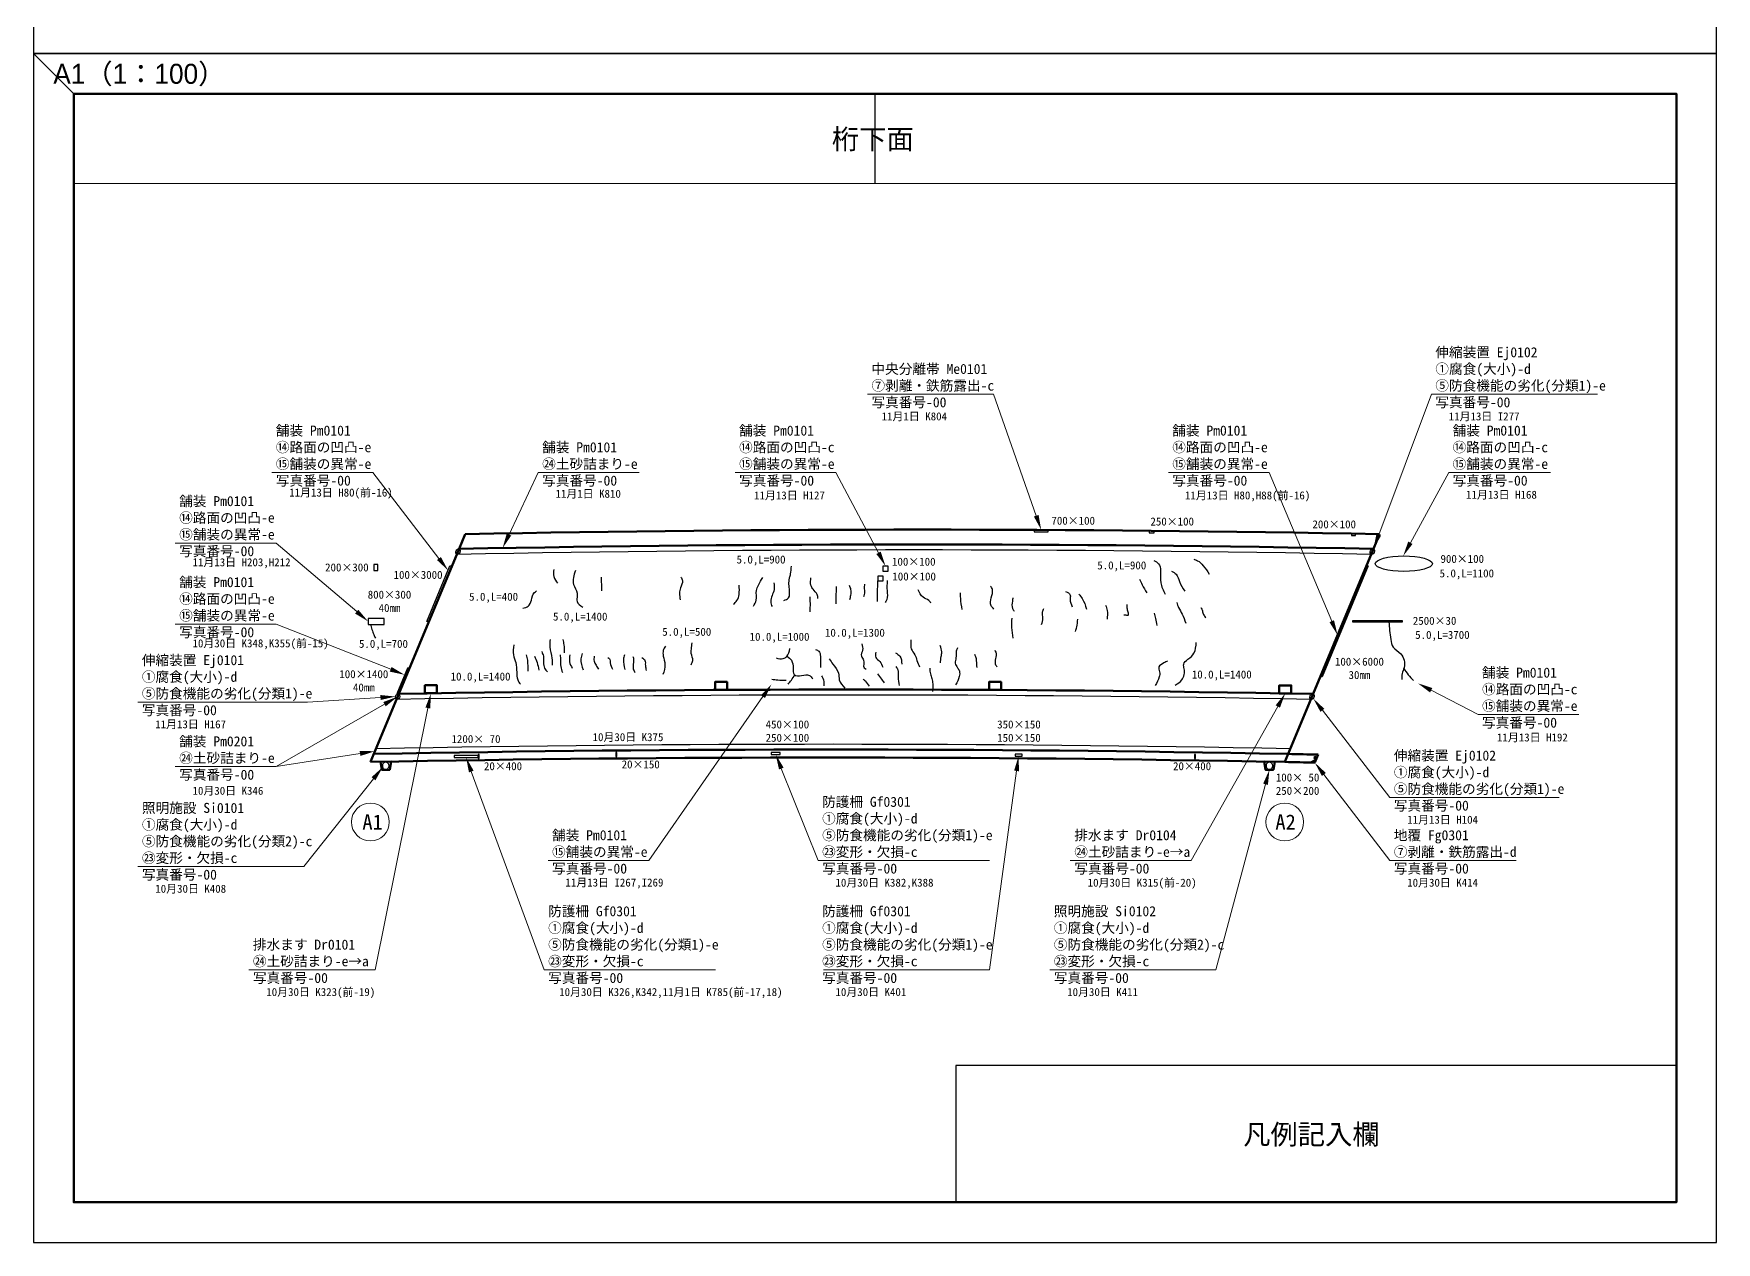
# Model space of a CAD drawing. Header units: millimetres. Extents: x 854378 to 938478, y -99630 to 91948.
# Drawn here: x 854378 to 938478, y -99630 to -39230 of the extents above; entities that cross this region are included whole.
import ezdxf
from ezdxf import colors
from ezdxf.entities.mleader import LeaderData, LeaderLine
from ezdxf.math import Vec2, Vec3

# ---------------------------------------------------------------- set-up
doc = ezdxf.new("R2010")
doc.units = ezdxf.units.MM
doc.layers.get('Defpoints').update_dxf_attribs({"color": 4})
for name, color, linetype, lineweight in [('D-MTR-FRAM', 7, 'Continuous', 13), ('D-STR', 1, 'Continuous', 50), ('D-STR-HTXT', 7, 'Continuous', 25), ('D-STR-TXT', 7, 'Continuous', 13), ('D-TTL', 2, 'Continuous', 140)]:
    doc.layers.add(name, color=color, linetype=linetype, lineweight=lineweight)
doc.styles.add('MSPゴシック', font='MS PGothic.ttf')
doc.styles.add('MSゴシック', font='MS Gothic.ttf')
doc.styles.get("Standard").update_dxf_attribs({"font": 'arial.ttf'})

msp = doc.modelspace()

# ---------------------------------------------------------------- linework, layer by layer
at = {"layer": 'D-MTR-FRAM'}
msp.add_lwpolyline([(856378, -46714), (856378, -97630), (936478, -97630), (936478, -46714)], close=True, dxfattribs=at)
at = {"layer": 'D-STR', "color": 0}
for p, q in [((875949, -64235), (875641, -64975)), ((921341, -64975), (921649, -64235)), ((875641, -64975), (872622, -72225)), ((918322, -72225), (921341, -64975)), ((872622, -72225), (871373, -75225)), ((917073, -75225), (918322, -72225)), ((871373, -75225), (871207, -75625)), ((916907, -75625), (917073, -75225)), ((918406, -75655), (918573, -75255))]:
    msp.add_line(p, q, dxfattribs=at)
for points in [[(873929, -72195), (874529, -72195), (874529, -71795), (873929, -71795)], [(888433, -72024), (889033, -72024), (889033, -71624), (888433, -71624)], [(902133, -72025), (902733, -72025), (902733, -71625), (902133, -71625)], [(916628, -72199), (917228, -72199), (917228, -71799), (916628, -71799)], [(871706, -75616), (871773, -76016), (872173, -76016), (872241, -75606)], [(915872, -75606), (915940, -76016), (916340, -76016), (916407, -75616)]]:
    msp.add_lwpolyline(points, close=True, dxfattribs=at)
for centre, radius, start, end in [((898491, -1247289), 1182534, 88.89281, 91.10719), ((898799, -1246549), 1182534, 88.89281, 91.10719), ((895472, -1254539), 1182534, 88.89281, 91.10719), ((894057, -1258011), 1182606, 88.892877, 91.107123), ((894223, -1257539), 1182534, 88.89281, 91.10719), ((894057, -1258011), 1182606, 88.820204, 88.892877), ((894223, -1257611), 1182606, 88.820204, 88.892877)]:
    msp.add_arc(centre, radius, start, end, dxfattribs=at)
at = {"layer": 'D-STR-HTXT', "color": 1}
for p, q in [((921225, -65252), (921341, -64975)), ((918207, -72502), (918322, -72225)), ((871373, -75225), (871488, -74948)), ((918445, -75563), (918281, -75653)), ((918364, -75430), (918452, -75382))]:
    msp.add_line(p, q, dxfattribs=at)
for points in [[(904385, -64129), (905085, -64129), (905085, -64029), (904385, -64029)], [(910129, -64170), (910379, -64170), (910379, -64070), (910129, -64070)], [(920238, -64311), (920438, -64311), (920438, -64211), (920238, -64211)], [(871584, -66052), (871584, -65752), (871384, -65752), (871384, -66052)], [(875184, -65831), (875284, -65831), (874131, -68600), (874031, -68600)], [(896569, -66581), (896829, -66581), (896829, -66333), (896569, -66333)], [(896824, -66085), (897085, -66085), (897085, -65837), (896824, -65837)], [(920984, -65831), (921084, -65831), (918778, -71370), (918678, -71370)], [(871095, -68750), (871895, -68750), (871895, -68450), (871095, -68450)], [(920293, -68625), (922793, -68625), (922793, -68575), (920293, -68575)], [(875391, -75399), (876591, -75399), (876591, -75299), (875391, -75299)], [(876591, -75249), (876591, -75449), (876641, -75449), (876641, -75249)], [(883473, -75158), (883473, -75358), (883523, -75358), (883523, -75158)], [(891242, -75257), (891692, -75257), (891692, -75157), (891242, -75157)], [(903429, -75332), (903779, -75332), (903779, -75232), (903429, -75232)], [(912390, -75249), (912390, -75449), (912440, -75449), (912440, -75249)], [(918406, -75655), (918156, -75650), (918483, -75471)], [(918376, -75452), (918464, -75404), (918440, -75360), (918352, -75408)]]:
    msp.add_lwpolyline(points, close=True, dxfattribs=at)
for points in [[(921225, -65252, 0.009662), (875525, -65252), (875641, -64975)], [(918207, -72502, 0.009662), (872507, -72502), (872622, -72225)], [(871488, -74948, -0.009662), (917188, -74948), (917073, -75225)]]:
    msp.add_lwpolyline(points, format="xyb", dxfattribs=at)
msp.add_lwpolyline([(872622, -72225), (873160, -70933), (873060, -70933), (872522, -72225), (872622, -72225)], dxfattribs=at)
for centre in [(898491, -1247289), (895472, -1254539), (894223, -1257539)]:
    msp.add_arc(centre, 1182534, 88.89281, 91.10719, dxfattribs=at)
for centre, major_axis, ratio in [((875583, -65114), (58, 138), 0.666667), ((921283, -65114), (58, 138), 0.666667), ((922858, -65716), (-1426, 0), 0.269841), ((872564, -72364), (58, 138), 0.666667), ((918264, -72364), (58, 138), 0.666667), ((871973, -75813), (0, 202), 0.740747), ((916140, -75813), (0, 202), 0.740747)]:
    msp.add_ellipse(centre, major_axis=major_axis, ratio=ratio, dxfattribs=at)
for points, knots in [([(910369, -65553), (910456, -65599), (910655, -65707), (910733, -66156), (910646, -66681), (910833, -67055), (910928, -67246)], [0, 0, 0, 0, 280.875518, 650.93792, 1245.520689, 1866.349486, 1866.349486, 1866.349486, 1866.349486]), ([(912357, -65497), (912420, -65517), (912607, -65576), (912879, -65841), (913042, -66090), (913136, -66233)], [0, 0, 0, 0, 197.992037, 583.16375, 1096.869281, 1096.869281, 1096.869281, 1096.869281]), ([(880370, -65999), (880359, -66123), (880335, -66380), (880488, -66589), (880566, -66696)], [0, 0, 0, 0, 361.79376, 746.751852, 746.751852, 746.751852, 746.751852]), ([(881451, -66056), (881374, -66297), (881246, -66693), (881578, -67121), (881525, -67418), (881534, -67700), (881700, -67805), (881822, -67883)], [0, 0, 0, 0, 707.781218, 1166.660875, 1452.831688, 1589.223313, 1983.579255, 1983.579255, 1983.579255, 1983.579255]), ([(882746, -66384), (882747, -66470), (882750, -66696), (882756, -66923), (882760, -67065)], [0, 0, 0, 0, 255.107567, 680.41505, 680.41505, 680.41505, 680.41505]), ([(886726, -66387), (886761, -66444), (886868, -66615), (886692, -66889), (886647, -67212), (886676, -67412), (886692, -67523)], [0, 0, 0, 0, 190.573244, 571.797001, 839.603918, 1173.151315, 1173.151315, 1173.151315, 1173.151315]), ([(890350, -67839), (890410, -67742), (890557, -67503), (890451, -67114), (890614, -66737), (890742, -66535), (890819, -66413)], [0, 0, 0, 0, 331.289498, 814.604845, 1101.195521, 1534.037749, 1534.037749, 1534.037749, 1534.037749]), ([(891863, -67556), (891960, -67522), (892199, -67440), (892132, -66925), (892110, -66545), (892238, -66164), (892244, -65969), (892249, -65837)], [0, 0, 0, 0, 278.194919, 688.248375, 1294.072954, 1481.423077, 1876.374288, 1876.374288, 1876.374288, 1876.374288]), ([(893578, -67456), (893571, -67387), (893551, -67204), (893337, -67037), (893188, -66753), (893209, -66547), (893222, -66418)], [0, 0, 0, 0, 202.075947, 535.723231, 759.383555, 1138.327716, 1138.327716, 1138.327716, 1138.327716]), ([(911250, -66092), (911335, -66136), (911544, -66244), (911643, -66673), (911811, -66938), (911907, -67091)], [0, 0, 0, 0, 275.763449, 678.658332, 1223.545395, 1223.545395, 1223.545395, 1223.545395]), ([(878821, -67939), (878922, -67918), (879140, -67873), (879273, -67515), (879321, -67209), (879470, -67103), (879503, -67080)], [0, 0, 0, 0, 291.077442, 627.917175, 1047.527451, 1165.214892, 1165.214892, 1165.214892, 1165.214892]), ([(889354, -67742), (889416, -67686), (889562, -67556), (889668, -67209), (889645, -66947), (889631, -66796)], [0, 0, 0, 0, 245.951677, 580.309682, 1033.668856, 1033.668856, 1033.668856, 1033.668856]), ([(891373, -66667), (891386, -66785), (891410, -67009), (891281, -67309), (891182, -67599), (891254, -67778), (891287, -67859)], [0, 0, 0, 0, 347.711357, 663.102873, 971.164215, 1224.363578, 1224.363578, 1224.363578, 1224.363578]), ([(894486, -66854), (894484, -66935), (894478, -67223), (894472, -67510), (894467, -67717)], [0, 0, 0, 0, 242.330441, 863.300291, 863.300291, 863.300291, 863.300291]), ([(895169, -67505), (895188, -67435), (895231, -67273), (895250, -67027), (895182, -66873), (895154, -66808)], [0, 0, 0, 0, 216.859555, 504.627335, 715.602286, 715.602286, 715.602286, 715.602286]), ([(895898, -66733), (895894, -66813), (895886, -66989), (895912, -67207), (895867, -67333), (895854, -67368)], [0, 0, 0, 0, 242.330441, 530.096696, 640.36599, 640.36599, 640.36599, 640.36599]), ([(896547, -67610), (896548, -67524), (896556, -67181), (896563, -66838), (896569, -66581)], [0, 0, 0, 0, 257.475712, 1029.901326, 1029.901326, 1029.901326, 1029.901326]), ([(897039, -66560), (897027, -66730), (897006, -67039), (897076, -67429), (896970, -67600), (896940, -67649)], [0, 0, 0, 0, 514.951425, 939.028172, 1108.386917, 1108.386917, 1108.386917, 1108.386917]), ([(899234, -67681), (899198, -67638), (899090, -67508), (898761, -67414), (898650, -67163), (898586, -67020)], [0, 0, 0, 0, 166.256289, 501.745452, 945.954326, 945.954326, 945.954326, 945.954326]), ([(900686, -67168), (900687, -67261), (900691, -67543), (900739, -67821), (900771, -68007)], [0, 0, 0, 0, 279.490246, 844.622292, 844.622292, 844.622292, 844.622292]), ([(902374, -67983), (902318, -67931), (902159, -67786), (902231, -67404), (902354, -67065), (902241, -66887), (902208, -66833)], [0, 0, 0, 0, 218.452045, 615.072559, 1043.349369, 1227.441039, 1227.441039, 1227.441039, 1227.441039]), ([(905949, -67103), (906053, -67152), (906230, -67235), (906143, -67564), (906231, -67747), (906289, -67866)], [0, 0, 0, 0, 296.393169, 503.770169, 892.610846, 892.610846, 892.610846, 892.610846]), ([(906614, -67235), (906675, -67309), (906858, -67527), (906942, -67802), (906998, -67984)], [0, 0, 0, 0, 284.62268, 848.736579, 848.736579, 848.736579, 848.736579]), ([(909655, -66484), (909696, -66580), (909797, -66818), (909931, -67040), (910011, -67173)], [0, 0, 0, 0, 311.461413, 776.440711, 776.440711, 776.440711, 776.440711]), ([(893171, -67371), (893175, -67478), (893184, -67730), (893175, -67983), (893170, -68129)], [0, 0, 0, 0, 318.417726, 757.641269, 757.641269, 757.641269, 757.641269]), ([(903313, -67415), (903307, -67473), (903290, -67652), (903245, -67906), (903354, -68049), (903386, -68093)], [0, 0, 0, 0, 176.887772, 544.423135, 703.351464, 703.351464, 703.351464, 703.351464]), ([(904852, -67965), (904822, -68025), (904749, -68173), (904840, -68457), (904771, -68661), (904733, -68773)], [0, 0, 0, 0, 195.14537, 481.952603, 828.728202, 828.728202, 828.728202, 828.728202]), ([(907951, -67797), (907985, -67881), (908074, -68104), (908044, -68345), (908025, -68495)], [0, 0, 0, 0, 267.060345, 711.43898, 711.43898, 711.43898, 711.43898]), ([(908867, -68273), (908896, -68272), (908968, -68268), (909129, -68318), (909078, -68138), (909027, -67990), (909031, -67835), (909033, -67753)], [0, 0, 0, 0, 92.411815, 236.083026, 317.951937, 528.681984, 766.309085, 766.309085, 766.309085, 766.309085]), ([(911505, -67659), (911534, -67745), (911603, -67947), (911817, -68257), (911907, -68528), (911957, -68681)], [0, 0, 0, 0, 270.75513, 637.11497, 1120.032199, 1120.032199, 1120.032199, 1120.032199]), ([(912718, -67908), (912744, -67960), (912801, -68073), (912832, -68267), (912917, -68373), (912957, -68424)], [0, 0, 0, 0, 174.488965, 380.05488, 573.32874, 573.32874, 573.32874, 573.32874]), ([(871220, -68750), (871226, -68791), (871239, -68879), (871303, -69044), (871358, -69239), (871427, -69378), (871457, -69439)], [0, 0, 0, 0, 123.936098, 265.311251, 528.213582, 730.703501, 730.703501, 730.703501, 730.703501]), ([(903261, -68443), (903253, -68600), (903235, -68935), (903286, -69266), (903313, -69443)], [0, 0, 0, 0, 470.068758, 1003.979961, 1003.979961, 1003.979961, 1003.979961]), ([(906455, -69099), (906479, -69026), (906543, -68830), (906552, -68623), (906557, -68494)], [0, 0, 0, 0, 229.965136, 616.232414, 616.232414, 616.232414, 616.232414]), ([(910375, -68188), (910398, -68278), (910453, -68479), (910489, -68684), (910510, -68799)], [0, 0, 0, 0, 276.738295, 625.397122, 625.397122, 625.397122, 625.397122]), ([(922114, -68625), (922133, -68912), (922161, -69333), (922290, -69955), (922829, -70201), (922954, -70800), (922750, -71197), (922758, -71403), (922762, -71504)], [0, 0, 0, 0, 877.348256, 1286.49056, 1790.764058, 2499.475143, 2812.118343, 3107.66294, 3107.66294, 3107.66294, 3107.66294]), ([(878374, -69778), (878355, -69944), (878321, -70247), (878502, -70682), (878521, -71102), (878522, -71492), (878654, -71666), (878708, -71736)], [0, 0, 0, 0, 491.188937, 898.03644, 1378.272896, 1758.312997, 2018.816781, 2018.816781, 2018.816781, 2018.816781]), ([(880188, -69499), (880178, -69625), (880154, -69943), (880301, -70363), (880293, -70671), (880290, -70787)], [0, 0, 0, 0, 375.614621, 950.786289, 1297.808988, 1297.808988, 1297.808988, 1297.808988]), ([(880824, -69498), (880844, -69590), (880891, -69809), (880895, -70034), (880896, -70165)], [0, 0, 0, 0, 280.515308, 671.64597, 671.64597, 671.64597, 671.64597]), ([(887235, -70772), (887275, -70697), (887374, -70517), (887224, -70253), (887256, -69956), (887274, -69776), (887286, -69667)], [0, 0, 0, 0, 240.656329, 585.529989, 802.88498, 1130.049342, 1130.049342, 1130.049342, 1130.049342]), ([(895769, -69727), (895798, -69830), (895856, -70033), (895671, -70330), (895952, -70561), (895791, -70883), (895950, -70964), (895989, -70983)], [0, 0, 0, 0, 313.841345, 620.155536, 853.566062, 1229.769204, 1348.90321, 1348.90321, 1348.90321, 1348.90321]), ([(898216, -69514), (898214, -69581), (898209, -69733), (898218, -70012), (898439, -70244), (898520, -70569), (898601, -70769), (898644, -70875)], [0, 0, 0, 0, 200.909898, 459.213508, 803.900648, 1107.502623, 1451.788852, 1451.788852, 1451.788852, 1451.788852]), ([(911435, -71779), (911559, -71704), (911850, -71528), (911929, -71081), (911807, -70697), (912105, -70469), (912446, -70192), (912470, -69846), (912483, -69650)], [0, 0, 0, 0, 418.907672, 988.100106, 1211.015759, 1535.520322, 1962.857731, 2517.570512, 2517.570512, 2517.570512, 2517.570512]), ([(879000, -70269), (879019, -70360), (879076, -70632), (879081, -70910), (879083, -71094)], [0, 0, 0, 0, 280.513127, 831.200838, 831.200838, 831.200838, 831.200838]), ([(879403, -70335), (879454, -70440), (879562, -70662), (879600, -70905), (879620, -71033)], [0, 0, 0, 0, 349.165568, 734.666837, 734.666837, 734.666837, 734.666837]), ([(879770, -70112), (879802, -70183), (879922, -70440), (879797, -70851), (879998, -71059), (880052, -71115)], [0, 0, 0, 0, 233.418777, 844.472667, 1070.206469, 1070.206469, 1070.206469, 1070.206469]), ([(880692, -70276), (880702, -70358), (880726, -70549), (880700, -70852), (880769, -71059), (880803, -71160)], [0, 0, 0, 0, 247.290673, 579.880621, 895.419579, 895.419579, 895.419579, 895.419579]), ([(881169, -70272), (881154, -70389), (881125, -70626), (881241, -70834), (881299, -70939)], [0, 0, 0, 0, 346.722947, 695.889901, 695.889901, 695.889901, 695.889901]), ([(881792, -70198), (881764, -70289), (881680, -70563), (881780, -70839), (881847, -71023)], [0, 0, 0, 0, 280.513127, 844.697912, 844.697912, 844.697912, 844.697912]), ([(882397, -70341), (882385, -70425), (882363, -70586), (882489, -70790), (882563, -70918), (882600, -70981)], [0, 0, 0, 0, 245.594469, 471.755331, 692.320938, 692.320938, 692.320938, 692.320938]), ([(883081, -70402), (883112, -70421), (883206, -70481), (883167, -70731), (883258, -70889), (883313, -70987)], [0, 0, 0, 0, 103.306845, 314.736485, 647.776281, 647.776281, 647.776281, 647.776281]), ([(883900, -70274), (883883, -70346), (883826, -70589), (883881, -70835), (883920, -71009)], [0, 0, 0, 0, 220.357641, 741.642057, 741.642057, 741.642057, 741.642057]), ([(884324, -70347), (884342, -70404), (884407, -70609), (884279, -70907), (884398, -71099), (884434, -71155)], [0, 0, 0, 0, 177.940047, 639.908681, 834.390568, 834.390568, 834.390568, 834.390568]), ([(884776, -70402), (884838, -70446), (884974, -70544), (884930, -70809), (884976, -70970), (884998, -71050)], [0, 0, 0, 0, 211.509394, 466.543846, 717.040541, 717.040541, 717.040541, 717.040541]), ([(885959, -69838), (885912, -69908), (885813, -70057), (885844, -70388), (885982, -70780), (885883, -71089), (885829, -71258)], [0, 0, 0, 0, 243.047061, 523.943974, 950.286334, 1465.482406, 1465.482406, 1465.482406, 1465.482406]), ([(891484, -70427), (891605, -70460), (891795, -70512), (892099, -70324), (892146, -70107), (892178, -69959)], [0, 0, 0, 0, 356.483009, 561.2455, 990.861868, 990.861868, 990.861868, 990.861868]), ([(892034, -70335), (892115, -70399), (892308, -70552), (892345, -70898), (892329, -71336), (892779, -71324), (893122, -71223), (893265, -71397), (893320, -71463)], [0, 0, 0, 0, 298.477616, 709.740566, 1024.369142, 1392.858603, 1781.737732, 2020.321533, 2020.321533, 2020.321533, 2020.321533]), ([(893459, -70006), (893521, -70029), (893672, -70083), (893715, -70463), (893709, -70728), (893705, -70907)], [0, 0, 0, 0, 183.892937, 452.501201, 1009.869364, 1009.869364, 1009.869364, 1009.869364]), ([(894144, -70469), (894200, -70559), (894349, -70800), (894647, -71106), (894601, -71593), (894798, -71808), (894917, -71938)], [0, 0, 0, 0, 321.787712, 856.360138, 1188.282049, 1687.430313, 1687.430313, 1687.430313, 1687.430313]), ([(896474, -70144), (896455, -70236), (896417, -70430), (896708, -70595), (896777, -70788), (896814, -70891)], [0, 0, 0, 0, 255.703507, 539.941039, 862.870946, 862.870946, 862.870946, 862.870946]), ([(897460, -70174), (897539, -70221), (897741, -70344), (897758, -70588), (897768, -70738)], [0, 0, 0, 0, 261.313962, 677.83273, 677.83273, 677.83273, 677.83273]), ([(899699, -70679), (899707, -70573), (899720, -70387), (899794, -70094), (899723, -69914), (899681, -69811)], [0, 0, 0, 0, 320.804742, 559.821156, 883.488879, 883.488879, 883.488879, 883.488879]), ([(900550, -69927), (900527, -69978), (900456, -70133), (900508, -70399), (900396, -70693), (900548, -70899), (900677, -71102), (900646, -71429), (900529, -71642), (900456, -71775)], [0, 0, 0, 0, 165.106858, 504.064937, 780.167012, 1030.16578, 1218.76707, 1493.498548, 1949.320427, 1949.320427, 1949.320427, 1949.320427]), ([(901396, -70238), (901415, -70275), (901471, -70380), (901494, -70610), (901504, -70794), (901510, -70900)], [0, 0, 0, 0, 122.881438, 356.363923, 678.060381, 678.060381, 678.060381, 678.060381]), ([(902418, -70031), (902434, -70068), (902495, -70203), (902465, -70442), (902398, -70710), (902497, -70829), (902537, -70876)], [0, 0, 0, 0, 119.062238, 439.581534, 705.312862, 883.164913, 883.164913, 883.164913, 883.164913]), ([(911048, -70577), (910992, -70610), (910845, -70695), (910543, -70828), (910682, -71126), (910634, -71450), (910511, -71665), (910432, -71802)], [0, 0, 0, 0, 204.75702, 529.30874, 769.110133, 1034.669294, 1502.871628, 1502.871628, 1502.871628, 1502.871628]), ([(892085, -71739), (892141, -71673), (892265, -71528), (892366, -71367), (892421, -71279)], [0, 0, 0, 0, 260.444237, 570.105413, 570.105413, 570.105413, 570.105413]), ([(893751, -71328), (893773, -71361), (893870, -71506), (893869, -71686), (893868, -71824)], [0, 0, 0, 0, 119.097192, 516.963008, 516.963008, 516.963008, 516.963008]), ([(895832, -71473), (895865, -71507), (895977, -71621), (896075, -71747), (896144, -71836)], [0, 0, 0, 0, 142.118227, 479.006394, 479.006394, 479.006394, 479.006394]), ([(896898, -71669), (896857, -71610), (896750, -71457), (896638, -71307), (896570, -71215)], [0, 0, 0, 0, 215.586908, 560.900332, 560.900332, 560.900332, 560.900332]), ([(897473, -70860), (897512, -70913), (897619, -71064), (897555, -71408), (897607, -71663), (897636, -71804)], [0, 0, 0, 0, 192.684845, 540.192101, 974.151448, 974.151448, 974.151448, 974.151448]), ([(899163, -70941), (899167, -71038), (899173, -71215), (899287, -71460), (899322, -71760), (899310, -71977), (899303, -72104)], [0, 0, 0, 0, 285.450973, 528.122124, 796.870926, 1180.42771, 1180.42771, 1180.42771, 1180.42771]), ([(922858, -70953), (922927, -71060), (923068, -71279), (923251, -71463), (923345, -71557)], [0, 0, 0, 0, 381.176891, 778.021033, 778.021033, 778.021033, 778.021033]), ([(891267, -71493), (891366, -71504), (891603, -71530), (891842, -71538), (891981, -71543)], [0, 0, 0, 0, 297.966922, 715.1945, 715.1945, 715.1945, 715.1945])]:
    msp.add_open_spline(points, degree=3, knots=knots, dxfattribs=at)
at = {"layer": 'D-STR-TXT'}
for centre in [(871207, -78625), (916907, -78625)]:
    msp.add_circle(centre, 945, dxfattribs=at)
at = {"layer": 'D-TTL', "linetype": 'Continuous'}
msp.add_lwpolyline([(856378, -42230), (936478, -42230), (936478, -97630), (856378, -97630)], close=True, dxfattribs=at)
at = {"layer": 'Defpoints'}
for p, q in [((854378, -40230), (856378, -42230)), ((896428, -46714), (896428, -42230))]:
    msp.add_line(p, q, dxfattribs=at)
at = {"layer": 'Defpoints', "linetype": 'Continuous'}
for points in [[(854378, -40230), (938478, -40230), (938478, 19170), (854378, 19170)], [(854378, -99630), (938478, -99630), (938478, -40230), (854378, -40230)]]:
    msp.add_lwpolyline(points, close=True, dxfattribs=at)
at = {"layer": 'Defpoints'}
msp.add_lwpolyline([(900464, -97630), (936478, -97630), (936478, -90800), (900464, -90800)], close=True, dxfattribs=at)

# ---------------------------------------------------------------- texts
at = {"layer": 'D-STR-HTXT', "color": 1, "char_height": 500, "attachment_point": 7, "style": 'MSゴシック'}
for s, heights, insert in [('伸縮装置 Ej0102\\P①腐食(大小)-d\\P⑤防食機能の劣化(分類1)-e\\P写真番号-00', [5267], (924433, -57956)), ('中央分離帯 Me0101\\P⑦剥離・鉄筋露出-c\\P写真番号-00', [5267], (896250, -57956)), ('舗装 Pm0101\\P⑭路面の凹凸-e\\P⑮舗装の異常-e\\P写真番号-00', [3329], (866481, -61870)), ('舗装 Pm0101\\P⑭路面の凹凸-c\\P⑮舗装の異常-e\\P写真番号-00', [3329], (889635, -61870)), ('舗装 Pm0101\\P⑭路面の凹凸-e\\P⑮舗装の異常-e\\P写真番号-00', [3329], (911285, -61870)), ('舗装 Pm0101\\P⑭路面の凹凸-c\\P⑮舗装の異常-e\\P写真番号-00', [3329], (925296, -61870)), ('舗装 Pm0101\\P㉔土砂詰まり-e\\P写真番号-00', [3329], (879792, -61870)), ('舗装 Pm0101\\P⑭路面の凹凸-e\\P⑮舗装の異常-e\\P写真番号-00', [3329], (861651, -65396)), ('舗装 Pm0101\\P⑭路面の凹凸-e\\P⑮舗装の異常-e\\P写真番号-00', [3329], (861651, -69446)), ('伸縮装置 Ej0101\\P①腐食(大小)-d\\P⑤防食機能の劣化(分類1)-e\\P写真番号-00', [5267], (859785, -73343)), ('舗装 Pm0101\\P⑭路面の凹凸-c\\P⑮舗装の異常-e\\P写真番号-00', [3329], (926766, -73965)), ('舗装 Pm0201\\P㉔土砂詰まり-e\\P写真番号-00', [3329], (861651, -76567)), ('伸縮装置 Ej0102\\P①腐食(大小)-d\\P⑤防食機能の劣化(分類1)-e\\P写真番号-00', [5267], (922359, -78110)), ('防護柵 Gf0301\\P①腐食(大小)-d\\P⑤防食機能の劣化(分類1)-e\\P㉓変形・欠損-c\\P写真番号-00', [5267], (893784, -81257)), ('照明施設 Si0101\\P①腐食(大小)-d\\P⑤防食機能の劣化(分類2)-c\\P㉓変形・欠損-c\\P写真番号-00', [5267], (859789, -81561)), ('舗装 Pm0101\\P⑮舗装の異常-e\\P写真番号-00', [3329], (880287, -81257)), ('地覆 Fg0301\\P⑦剥離・鉄筋露出-d\\P写真番号-00', [5267], (922359, -81257)), ('防護柵 Gf0301\\P①腐食(大小)-d\\P⑤防食機能の劣化(分類1)-e\\P㉓変形・欠損-c\\P写真番号-00', [5267], (880091, -86723)), ('防護柵 Gf0301\\P①腐食(大小)-d\\P⑤防食機能の劣化(分類1)-e\\P㉓変形・欠損-c\\P写真番号-00', [5267], (893784, -86723)), ('照明施設 Si0102\\P①腐食(大小)-d\\P⑤防食機能の劣化(分類2)-c\\P㉓変形・欠損-c\\P写真番号-00', [5267], (905365, -86723))]:
    msp.add_mtext_dynamic_manual_height_columns(s, width=12067.7, gutter_width=50, heights=heights, dxfattribs=dict(at, insert=insert))
at = {"layer": 'D-STR-HTXT', "color": 5, "char_height": 500, "attachment_point": 7, "style": 'MSゴシック'}
for s, insert in [('排水ます Dr0104\\P㉔土砂詰まり-e→a\\P写真番号-00', (906390, -81257)), ('排水ます Dr0101\\P㉔土砂詰まり-e→a\\P写真番号-00', (865336, -86723))]:
    msp.add_mtext_dynamic_manual_height_columns(s, width=12067.7, gutter_width=50, heights=[5267], dxfattribs=dict(at, insert=insert))
at = {"layer": 'D-STR-TXT'}
for s, height, style, p in [('桁下面', 1000, 'MSPゴシック', (894274, -44998)), ('A1', 750, 'MSゴシック', (870807, -79000)), ('A2', 750, 'MSゴシック', (916438, -79000))]:
    msp.add_text(s, height=height, dxfattribs=dict(at, style=style)).set_placement(p)
at = {"layer": 'D-STR-TXT', "color": 1, "char_height": 400, "attachment_point": 5, "style": 'MSゴシック'}
for s, insert in [('700×100', (906334, -63571)), ('250×100', (911282, -63612)), ('200×100', (919379, -63753)), ('5.0,L=900', (890732, -65560)), ('100×100', (898366, -65620)), ('900×100', (925779, -65480)), ('200×300', (870032, -65907)), ('100×3000', (873589, -66278)), ('100×100', (898383, -66359)), ('5.0,L=900', (908761, -65853)), ('5.0,L=1100', (926005, -66252)), ('800×300\\P40mm', (872162, -67600)), ('5.0,L=400', (877365, -67419)), ('5.0,L=1400', (881695, -68412)), ('5.0,L=500', (887019, -69171)), ('2500×30', (924396, -68574)), ('5.0,L=700', (871860, -69773)), ('10.0,L=1000', (891657, -69419)), ('10.0,L=1300', (895423, -69217)), ('5.0,L=3700', (924786, -69326)), ('100×6000\\P30mm', (920639, -70949)), ('100×1400\\P40mm', (870879, -71573)), ('10.0,L=1400', (876714, -71408)), ('10.0,L=1400', (913759, -71306)), ('450×100\\P250×100', (892050, -74086)), ('350×150\\P150×150', (903622, -74086)), ('1200× 70', (876486, -74482)), ('20×400', (877836, -75839)), ('20×150', (884718, -75749)), ('20×400', (912275, -75839)), ('100× 50\\P250×200', (917548, -76738))]:
    msp.add_mtext_dynamic_manual_height_columns(s, width=9073.14, gutter_width=50, heights=[0], dxfattribs=dict(at, insert=insert))
at = {"layer": 'Defpoints', "style": 'MSPゴシック'}
for s, p in [('A1（1：100）', (855361, -41736)), ('凡例記入欄', (914829, -94735))]:
    msp.add_text(s, height=1000, dxfattribs=at).set_placement(p)
at = {"layer": 'Defpoints', "char_height": 400, "attachment_point": 1, "style": 'MSゴシック'}
for s, width, insert in [('11月1日 K804', 9073.14, (896759, -58155)), ('11月13日 I277', 9073.14, (925100, -58155)), ('11月13日 H80(前-16)', 9073.14, (867148, -61961)), ('11月1日 K810', 9073.14, (880458, -62021)), ('11月13日 H127', 9073.14, (890383, -62104)), ('11月13日 H80,H88(前-16)', 9073.14, (911919, -62104)), ('11月13日 H168', 9073.14, (925967, -62069)), ('11月13日 H203,H212', 9073.14, (862317, -65446)), ('10月30日 K348,K355(前-15)', 9073.14, (862317, -69496)), ('11月13日 H167', 9073.14, (860452, -73542)), ('10月30日 K375', 9073.14, (882312, -74183)), ('11月13日 H192', 9073.14, (927514, -74199)), ('10月30日 K346', 9073.14, (862317, -76863)), ('11月13日 H104', 9073.14, (923026, -78309)), ('11月13日 I267,I269', 9073.14, (880953, -81449)), ('10月30日 K382,K388', 9073.14, (894451, -81456)), ('10月30日 K315(前-20)', 9073.14, (907057, -81456)), ('10月30日 K414', 9073.14, (923026, -81456)), ('10月30日 K408', 9073.14, (860456, -81760)), ('10月30日 K323(前-19)', 9073.14, (866003, -86922)), ('10月30日 K326,K342,11月1日 K785(前-17,18)', 10645.57, (880643, -86922)), ('10月30日 K401', 9073.14, (894451, -86922)), ('10月30日 K411', 9073.14, (906032, -86922))]:
    msp.add_mtext_dynamic_manual_height_columns(s, width=width, gutter_width=50, heights=[0], dxfattribs=dict(at, insert=insert))

# ---------------------------------------------------------------- leaders
at = {"layer": 'D-STR-HTXT', "color": 1}
ml = msp.add_multileader_mtext('Standard', dxfattribs=at)
ml.set_content('')
ml.set_leader_properties(color=256, linetype='ByLayer', lineweight=13)
ml.build(insert=Vec2(0, 0))
ml.multileader.update_dxf_attribs({"text_left_attachment_type": 8, "text_right_attachment_type": 5, "dogleg_length": 5000, "arrow_head_size": 750})
ctx = ml.context
ctx.base_point, ctx.char_height, ctx.arrow_head_size, ctx.plane_origin = Vec3(896049, -57249), 200, 750, Vec3(919114, -58984)
ctx.left_attachment, ctx.right_attachment = 8, 5
notes = []
notes.append((ctx, [(0, (1, 1, 0), (902357, -57249), (-1, 0), 6308, [(0, [(904735, -64029)], 0, [])])]))
ctx.mtext, ml.multileader.dxf.content_type = None, 0
ml = msp.add_multileader_mtext('Standard', dxfattribs=at)
ml.set_content('')
ml.set_leader_properties(color=256, linetype='ByLayer', lineweight=13)
ml.build(insert=Vec2(0, 0))
ml.multileader.update_dxf_attribs({"text_left_attachment_type": 8, "text_right_attachment_type": 5, "dogleg_length": 5000, "arrow_head_size": 750})
ctx = ml.context
ctx.base_point, ctx.char_height, ctx.arrow_head_size, ctx.plane_origin = Vec3(932531, -57249), 200, 750, Vec3(898930, -58984)
ctx.left_attachment, ctx.right_attachment = 8, 5
notes.append((ctx, [(0, (1, 1, 0), (924233, -57249), (1, 0), 8298, [(0, [(921341, -64975)], 0, [])])]))
ctx.mtext, ml.multileader.dxf.content_type = None, 0
ml = msp.add_multileader_mtext('Standard', dxfattribs=at)
ml.set_content('')
ml.set_leader_properties(color=256, linetype='ByLayer', lineweight=13)
ml.build(insert=Vec2(0, 0))
ml.multileader.update_dxf_attribs({"text_left_attachment_type": 8, "text_right_attachment_type": 5, "dogleg_length": 5000, "arrow_head_size": 750})
ctx = ml.context
ctx.base_point, ctx.char_height, ctx.arrow_head_size, ctx.plane_origin = Vec3(866285, -61163), 200, 750, Vec3(888078, -62898)
ctx.left_attachment, ctx.right_attachment = 8, 5
notes.append((ctx, [(0, (1, 1, 0), (871322, -61163), (-1, 0), 5037, [(0, [(875092, -66053)], 0, [])])]))
ctx.mtext, ml.multileader.dxf.content_type = None, 0
ml = msp.add_multileader_mtext('Standard', dxfattribs=at)
ml.set_content('')
ml.set_leader_properties(color=256, linetype='ByLayer', lineweight=13)
ml.build(insert=Vec2(0, 0))
ml.multileader.update_dxf_attribs({"text_left_attachment_type": 8, "text_right_attachment_type": 5, "dogleg_length": 5000, "arrow_head_size": 750})
ctx = ml.context
ctx.base_point, ctx.char_height, ctx.arrow_head_size, ctx.plane_origin = Vec3(884633, -61163), 200, 750, Vec3(854293, -62898)
ctx.left_attachment, ctx.right_attachment = 8, 5
notes.append((ctx, [(0, (1, 1, 0), (879596, -61163), (1, 0), 5037, [(0, [(877816, -64935)], 0, [])])]))
ctx.mtext, ml.multileader.dxf.content_type = None, 0
ml = msp.add_multileader_mtext('Standard', dxfattribs=at)
ml.set_content('')
ml.set_leader_properties(color=256, linetype='ByLayer', lineweight=13)
ml.build(insert=Vec2(0, 0))
ml.multileader.update_dxf_attribs({"text_left_attachment_type": 8, "text_right_attachment_type": 5, "dogleg_length": 5000, "arrow_head_size": 750})
ctx = ml.context
ctx.base_point, ctx.char_height, ctx.arrow_head_size, ctx.plane_origin = Vec3(889439, -61163), 200, 750, Vec3(911232, -62898)
ctx.left_attachment, ctx.right_attachment = 8, 5
notes.append((ctx, [(0, (1, 1, 0), (894476, -61163), (-1, 0), 5037, [(0, [(896955, -65837)], 0, [])])]))
ctx.mtext, ml.multileader.dxf.content_type = None, 0
ml = msp.add_multileader_mtext('Standard', dxfattribs=at)
ml.set_content('')
ml.set_leader_properties(color=256, linetype='ByLayer', lineweight=13)
ml.build(insert=Vec2(0, 0))
ml.multileader.update_dxf_attribs({"text_left_attachment_type": 8, "text_right_attachment_type": 5, "dogleg_length": 5000, "arrow_head_size": 750})
ctx = ml.context
ctx.base_point, ctx.char_height, ctx.arrow_head_size, ctx.plane_origin = Vec3(911089, -61163), 200, 750, Vec3(932882, -62898)
ctx.left_attachment, ctx.right_attachment = 8, 5
notes.append((ctx, [(0, (1, 1, 0), (916126, -61163), (-1, 0), 5037, [(0, [(919547, -69283)], 0, [])])]))
ctx.mtext, ml.multileader.dxf.content_type = None, 0
ml = msp.add_multileader_mtext('Standard', dxfattribs=at)
ml.set_content('')
ml.set_leader_properties(color=256, linetype='ByLayer', lineweight=13)
ml.build(insert=Vec2(0, 0))
ml.multileader.update_dxf_attribs({"text_left_attachment_type": 8, "text_right_attachment_type": 5, "dogleg_length": 5000, "arrow_head_size": 750})
ctx = ml.context
ctx.base_point, ctx.char_height, ctx.arrow_head_size, ctx.plane_origin = Vec3(930189, -61163), 200, 750, Vec3(899797, -62898)
ctx.left_attachment, ctx.right_attachment = 8, 5
notes.append((ctx, [(0, (1, 1, 0), (925100, -61163), (1, 0), 5089, [(0, [(922827, -65331)], 0, [])])]))
ctx.mtext, ml.multileader.dxf.content_type = None, 0
ml = msp.add_multileader_mtext('Standard', dxfattribs=at)
ml.set_content('')
ml.set_leader_properties(color=256, linetype='ByLayer', lineweight=13)
ml.build(insert=Vec2(0, 0))
ml.multileader.update_dxf_attribs({"text_left_attachment_type": 8, "text_right_attachment_type": 5, "dogleg_length": 5000, "arrow_head_size": 750})
ctx = ml.context
ctx.base_point, ctx.char_height, ctx.arrow_head_size, ctx.plane_origin = Vec3(861455, -64689), 200, 750, Vec3(883248, -66424)
ctx.left_attachment, ctx.right_attachment = 8, 5
notes.append((ctx, [(0, (1, 1, 0), (866492, -64689), (-1, 0), 5037, [(0, [(871095, -68600)], 0, [])])]))
ctx.mtext, ml.multileader.dxf.content_type = None, 0
ml = msp.add_multileader_mtext('Standard', dxfattribs=at)
ml.set_content('')
ml.set_leader_properties(color=256, linetype='ByLayer', lineweight=13)
ml.build(insert=Vec2(0, 0))
ml.multileader.update_dxf_attribs({"text_left_attachment_type": 8, "text_right_attachment_type": 5, "dogleg_length": 5000, "arrow_head_size": 750})
ctx = ml.context
ctx.base_point, ctx.char_height, ctx.arrow_head_size, ctx.plane_origin = Vec3(861455, -68739), 200, 750, Vec3(883248, -70474)
ctx.left_attachment, ctx.right_attachment = 8, 5
notes.append((ctx, [(0, (1, 1, 0), (866492, -68739), (-1, 0), 5037, [(0, [(872920, -71270)], 0, [])])]))
ctx.mtext, ml.multileader.dxf.content_type = None, 0
ml = msp.add_multileader_mtext('Standard', dxfattribs=at)
ml.set_content('')
ml.set_leader_properties(color=256, linetype='ByLayer', lineweight=13)
ml.build(insert=Vec2(0, 0))
ml.multileader.update_dxf_attribs({"text_left_attachment_type": 8, "text_right_attachment_type": 5, "dogleg_length": 5000, "arrow_head_size": 750})
ctx = ml.context
ctx.base_point, ctx.char_height, ctx.arrow_head_size, ctx.plane_origin = Vec3(859585, -72636), 200, 750, Vec3(887994, -75157)
ctx.left_attachment, ctx.right_attachment = 8, 5
notes.append((ctx, [(0, (1, 1, 0), (868062, -72636), (-1, 0), 8477, [(0, [(872462, -72356)], 0, [])])]))
ctx.mtext, ml.multileader.dxf.content_type = None, 0
at = {"layer": 'D-STR-HTXT', "color": 5}
ml = msp.add_multileader_mtext('Standard', dxfattribs=at)
ml.set_content('')
ml.set_leader_properties(color=256, linetype='ByLayer', lineweight=13)
ml.build(insert=Vec2(0, 0))
ml.multileader.update_dxf_attribs({"text_left_attachment_type": 8, "text_right_attachment_type": 5, "dogleg_length": 5000, "arrow_head_size": 750})
ctx = ml.context
ctx.base_point, ctx.char_height, ctx.arrow_head_size, ctx.plane_origin = Vec3(865136, -86016), 200, 750, Vec3(888200, -87751)
ctx.left_attachment, ctx.right_attachment = 8, 5
notes.append((ctx, [(0, (1, 1, 0), (871444, -86016), (-1, 0), 6308, [(0, [(874229, -72195)], 0, [])])]))
ctx.mtext, ml.multileader.dxf.content_type = None, 0
at = {"layer": 'D-STR-HTXT', "color": 1}
ml = msp.add_multileader_mtext('Standard', dxfattribs=at)
ml.set_content('')
ml.set_leader_properties(color=256, linetype='ByLayer', lineweight=13)
ml.build(insert=Vec2(0, 0))
ml.multileader.update_dxf_attribs({"text_left_attachment_type": 8, "text_right_attachment_type": 5, "dogleg_length": 5000, "arrow_head_size": 750})
ctx = ml.context
ctx.base_point, ctx.char_height, ctx.arrow_head_size, ctx.plane_origin = Vec3(880091, -80550), 200, 750, Vec3(901884, -82284)
ctx.left_attachment, ctx.right_attachment = 8, 5
notes.append((ctx, [(0, (1, 1, 0), (885128, -80550), (-1, 0), 5037, [(0, [(891256, -71744)], 0, [])])]))
ctx.mtext, ml.multileader.dxf.content_type = None, 0
at = {"layer": 'D-STR-HTXT', "color": 5}
ml = msp.add_multileader_mtext('Standard', dxfattribs=at)
ml.set_content('')
ml.set_leader_properties(color=256, linetype='ByLayer', lineweight=13)
ml.build(insert=Vec2(0, 0))
ml.multileader.update_dxf_attribs({"text_left_attachment_type": 8, "text_right_attachment_type": 5, "dogleg_length": 5000, "arrow_head_size": 750})
ctx = ml.context
ctx.base_point, ctx.char_height, ctx.arrow_head_size, ctx.plane_origin = Vec3(906190, -80550), 200, 750, Vec3(943843, -82284)
ctx.left_attachment, ctx.right_attachment = 8, 5
notes.append((ctx, [(0, (1, 1, 0), (912231, -80550), (-1, 0), 6042, [(0, [(916928, -72199)], 0, [])])]))
ctx.mtext, ml.multileader.dxf.content_type = None, 0
at = {"layer": 'D-STR-HTXT', "color": 1}
ml = msp.add_multileader_mtext('Standard', dxfattribs=at)
ml.set_content('')
ml.set_leader_properties(color=256, linetype='ByLayer', lineweight=13)
ml.build(insert=Vec2(0, 0))
ml.multileader.update_dxf_attribs({"text_left_attachment_type": 8, "text_right_attachment_type": 5, "dogleg_length": 5000, "arrow_head_size": 750})
ctx = ml.context
ctx.base_point, ctx.char_height, ctx.arrow_head_size, ctx.plane_origin = Vec3(931607, -73258), 200, 750, Vec3(901267, -74993)
ctx.left_attachment, ctx.right_attachment = 8, 5
notes.append((ctx, [(0, (1, 1, 0), (926570, -73258), (1, 0), 5037, [(0, [(923561, -71695)], 0, [])])]))
ctx.mtext, ml.multileader.dxf.content_type = None, 0
ml = msp.add_multileader_mtext('Standard', dxfattribs=at)
ml.set_content('')
ml.set_leader_properties(color=256, linetype='ByLayer', lineweight=13)
ml.build(insert=Vec2(0, 0))
ml.multileader.update_dxf_attribs({"text_left_attachment_type": 8, "text_right_attachment_type": 5, "dogleg_length": 5000, "arrow_head_size": 750})
ctx = ml.context
ctx.base_point, ctx.char_height, ctx.arrow_head_size, ctx.plane_origin = Vec3(861455, -75860), 200, 750, Vec3(886602, -78382)
ctx.left_attachment, ctx.right_attachment = 8, 5
notes.append((ctx, [(0, (1, 1, 0), (866492, -75860), (-1, 0), 5037, [(0, [(872564, -72364)], 0, [])])]))
ctx.mtext, ml.multileader.dxf.content_type = None, 0
ml = msp.add_multileader_mtext('Standard', dxfattribs=at)
ml.set_content('')
ml.set_leader_properties(color=256, linetype='ByLayer', lineweight=13)
ml.build(insert=Vec2(0, 0))
ml.multileader.update_dxf_attribs({"text_left_attachment_type": 8, "text_right_attachment_type": 5, "dogleg_length": 5000, "arrow_head_size": 750})
ctx = ml.context
ctx.base_point, ctx.char_height, ctx.arrow_head_size, ctx.plane_origin = Vec3(930619, -77403), 200, 750, Vec3(896856, -79138)
ctx.left_attachment, ctx.right_attachment = 8, 5
notes.append((ctx, [(0, (1, 1, 0), (922159, -77403), (1, 0), 8460, [(0, [(918329, -72450)], 0, [])])]))
ctx.mtext, ml.multileader.dxf.content_type = None, 0
ml = msp.add_multileader_mtext('Standard', dxfattribs=at)
ml.set_content('')
ml.set_leader_properties(color=256, linetype='ByLayer', lineweight=13)
ml.build(insert=Vec2(0, 0))
ml.multileader.update_dxf_attribs({"text_left_attachment_type": 8, "text_right_attachment_type": 5, "dogleg_length": 5000, "arrow_head_size": 750})
ctx = ml.context
ctx.base_point, ctx.char_height, ctx.arrow_head_size, ctx.plane_origin = Vec3(861455, -75860), 200, 750, Vec3(883248, -77595)
ctx.left_attachment, ctx.right_attachment = 8, 5
notes.append((ctx, [(0, (1, 1, 0), (866492, -75860), (-1, 0), 5037, [(0, [(871431, -75087)], 0, [])])]))
ctx.mtext, ml.multileader.dxf.content_type = None, 0
ml = msp.add_multileader_mtext('Standard', dxfattribs=at)
ml.set_content('')
ml.set_leader_properties(color=256, linetype='ByLayer', lineweight=13)
ml.build(insert=Vec2(0, 0))
ml.multileader.update_dxf_attribs({"text_left_attachment_type": 8, "text_right_attachment_type": 5, "dogleg_length": 5000, "arrow_head_size": 750})
ctx = ml.context
ctx.base_point, ctx.char_height, ctx.arrow_head_size, ctx.plane_origin = Vec3(888462, -86016), 200, 750, Vec3(871260, -87751)
ctx.left_attachment, ctx.right_attachment = 8, 5
notes.append((ctx, [(0, (1, 1, 0), (879890, -86016), (1, 0), 8572, [(0, [(875991, -75399)], 0, [])])]))
ctx.mtext, ml.multileader.dxf.content_type = None, 0
ml = msp.add_multileader_mtext('Standard', dxfattribs=at)
ml.set_content('')
ml.set_leader_properties(color=256, linetype='ByLayer', lineweight=13)
ml.build(insert=Vec2(0, 0))
ml.multileader.update_dxf_attribs({"text_left_attachment_type": 8, "text_right_attachment_type": 5, "dogleg_length": 5000, "arrow_head_size": 750})
ctx = ml.context
ctx.base_point, ctx.char_height, ctx.arrow_head_size, ctx.plane_origin = Vec3(902155, -80550), 200, 750, Vec3(884953, -82284)
ctx.left_attachment, ctx.right_attachment = 8, 5
notes.append((ctx, [(0, (1, 1, 0), (893584, -80550), (1, 0), 8572, [(0, [(891467, -75257)], 0, [])])]))
ctx.mtext, ml.multileader.dxf.content_type = None, 0
ml = msp.add_multileader_mtext('Standard', dxfattribs=at)
ml.set_content('')
ml.set_leader_properties(color=256, linetype='ByLayer', lineweight=13)
ml.build(insert=Vec2(0, 0))
ml.multileader.update_dxf_attribs({"text_left_attachment_type": 8, "text_right_attachment_type": 5, "dogleg_length": 5000, "arrow_head_size": 750})
ctx = ml.context
ctx.base_point, ctx.char_height, ctx.arrow_head_size, ctx.plane_origin = Vec3(893857, -86016), 200, 750, Vec3(922266, -88538)
ctx.left_attachment, ctx.right_attachment = 8, 5
notes.append((ctx, [(0, (1, 1, 0), (902155, -86016), (-1, 0), 8298, [(0, [(903604, -75332)], 0, [])])]))
ctx.mtext, ml.multileader.dxf.content_type = None, 0
ml = msp.add_multileader_mtext('Standard', dxfattribs=at)
ml.set_content('')
ml.set_leader_properties(color=256, linetype='ByLayer', lineweight=13)
ml.build(insert=Vec2(0, 0))
ml.multileader.update_dxf_attribs({"text_left_attachment_type": 8, "text_right_attachment_type": 5, "dogleg_length": 5000, "arrow_head_size": 750})
ctx = ml.context
ctx.base_point, ctx.char_height, ctx.arrow_head_size, ctx.plane_origin = Vec3(928467, -80550), 200, 750, Vec3(896856, -82284)
ctx.left_attachment, ctx.right_attachment = 8, 5
notes.append((ctx, [(0, (1, 1, 0), (922159, -80550), (1, 0), 6308, [(0, [(918406, -75655)], 0, [])])]))
ctx.mtext, ml.multileader.dxf.content_type = None, 0
ml = msp.add_multileader_mtext('Standard', dxfattribs=at)
ml.set_content('')
ml.set_leader_properties(color=256, linetype='ByLayer', lineweight=13)
ml.build(insert=Vec2(0, 0))
ml.multileader.update_dxf_attribs({"text_left_attachment_type": 8, "text_right_attachment_type": 5, "dogleg_length": 5000, "arrow_head_size": 750})
ctx = ml.context
ctx.base_point, ctx.char_height, ctx.arrow_head_size, ctx.plane_origin = Vec3(859589, -80854), 200, 750, Vec3(887998, -83376)
ctx.left_attachment, ctx.right_attachment = 8, 5
notes.append((ctx, [(0, (1, 1, 0), (867887, -80854), (-1, 0), 8298, [(0, [(871830, -75875)], 0, [])])]))
ctx.mtext, ml.multileader.dxf.content_type = None, 0
ml = msp.add_multileader_mtext('Standard', dxfattribs=at)
ml.set_content('')
ml.set_leader_properties(color=256, linetype='ByLayer', lineweight=13)
ml.build(insert=Vec2(0, 0))
ml.multileader.update_dxf_attribs({"text_left_attachment_type": 8, "text_right_attachment_type": 5, "dogleg_length": 5000, "arrow_head_size": 750})
ctx = ml.context
ctx.base_point, ctx.char_height, ctx.arrow_head_size, ctx.plane_origin = Vec3(905165, -86016), 200, 750, Vec3(933573, -88538)
ctx.left_attachment, ctx.right_attachment = 8, 5
notes.append((ctx, [(0, (1, 1, 0), (913463, -86016), (-1, 0), 8298, [(0, [(916140, -76016)], 0, [])])]))
ctx.mtext, ml.multileader.dxf.content_type = None, 0
for ctx, leaders in notes:
    for number, flags, end, landing, length, lines in leaders:
        leader = LeaderData()
        leader.index, (leader.has_last_leader_line, leader.has_dogleg_vector, leader.attachment_direction) = number, flags
        leader.last_leader_point, leader.dogleg_vector, leader.dogleg_length = Vec3(end), Vec3(landing), length
        for number, points, colour, breaks in lines:
            line = LeaderLine()
            line.index, line.vertices, line.color, line.breaks = number, Vec3.list(points), colors.encode_raw_color(colour), breaks
            leader.lines.append(line)
        ctx.leaders.append(leader)

doc.saveas('drawing.dxf')
